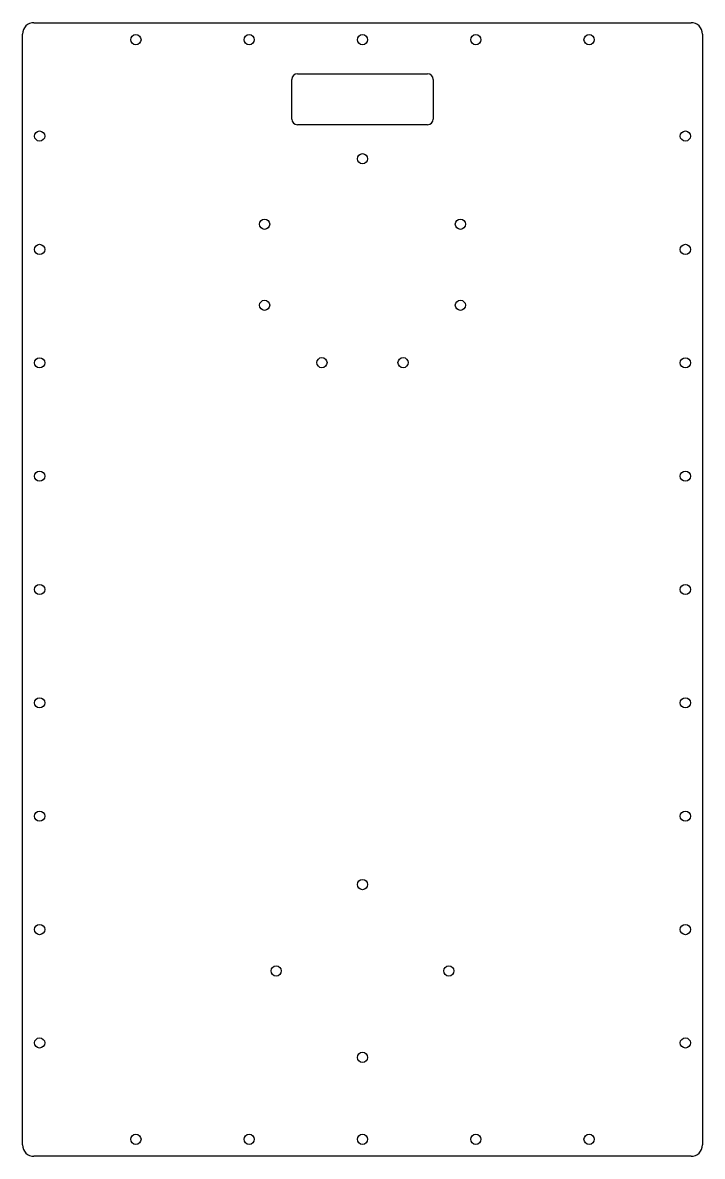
# Model space of a CAD drawing. Header units: millimetres. Extents: x -300 to 300, y -787 to 214.
import ezdxf

# ---------------------------------------------------------------- set-up
doc = ezdxf.new("R2010")
doc.units = ezdxf.units.MM
doc.layers.get('0').update_dxf_attribs({"linetype": 'CONTINUOUS'})

msp = doc.modelspace()

# ---------------------------------------------------------------- linework, layer by layer
for p, q in [((-290, 213.5), (290, 213.5)), ((-300, -776.5), (-300, 203.5)), ((300, 203.5), (300, -776.5)), ((-62.5, 128.5), (-62.5, 163.5)), ((-57.5, 168.5), (57.5, 168.5)), ((62.5, 163.5), (62.5, 128.5)), ((57.5, 123.5), (-57.5, 123.5)), ((290, -786.5), (-290, -786.5))]:
    msp.add_line(p, q)
for centre in [(-200, 198.5), (-100, 198.5), (0, 198.5), (100, 198.5), (200, 198.5), (-285, 113.5), (285, 113.5), (0, 93.5), (-86.4, 35.7), (86.4, 35.7), (-285, 13.5), (285, 13.5), (-86.4, -35.8), (86.4, -35.8), (-285, -86.5), (-35.8, -86.4), (35.8, -86.4), (285, -86.5), (-285, -186.5), (285, -186.5), (-285, -286.5), (285, -286.5), (-285, -386.5), (285, -386.5), (-285, -486.5), (285, -486.5), (0, -546.8), (-285, -586.5), (285, -586.5), (-76.2, -623), (76.2, -623), (-285, -686.5), (285, -686.5), (0, -699.2), (-200, -771.5), (-100, -771.5), (0, -771.5), (100, -771.5), (200, -771.5)]:
    msp.add_circle(centre, 4.5)
for centre, radius, start, end in [((-290, 203.5), 10, 90, 180), ((290, 203.5), 10, 0, 90), ((-57.5, 163.5), 5, 90, 180), ((57.5, 163.5), 5, 0, 90), ((-57.5, 128.5), 5, 180, 270), ((57.5, 128.5), 5, -90, 0), ((-290, -776.5), 10, 180, 270), ((290, -776.5), 10, -90, 0)]:
    msp.add_arc(centre, radius, start, end)

doc.saveas('drawing.dxf')
